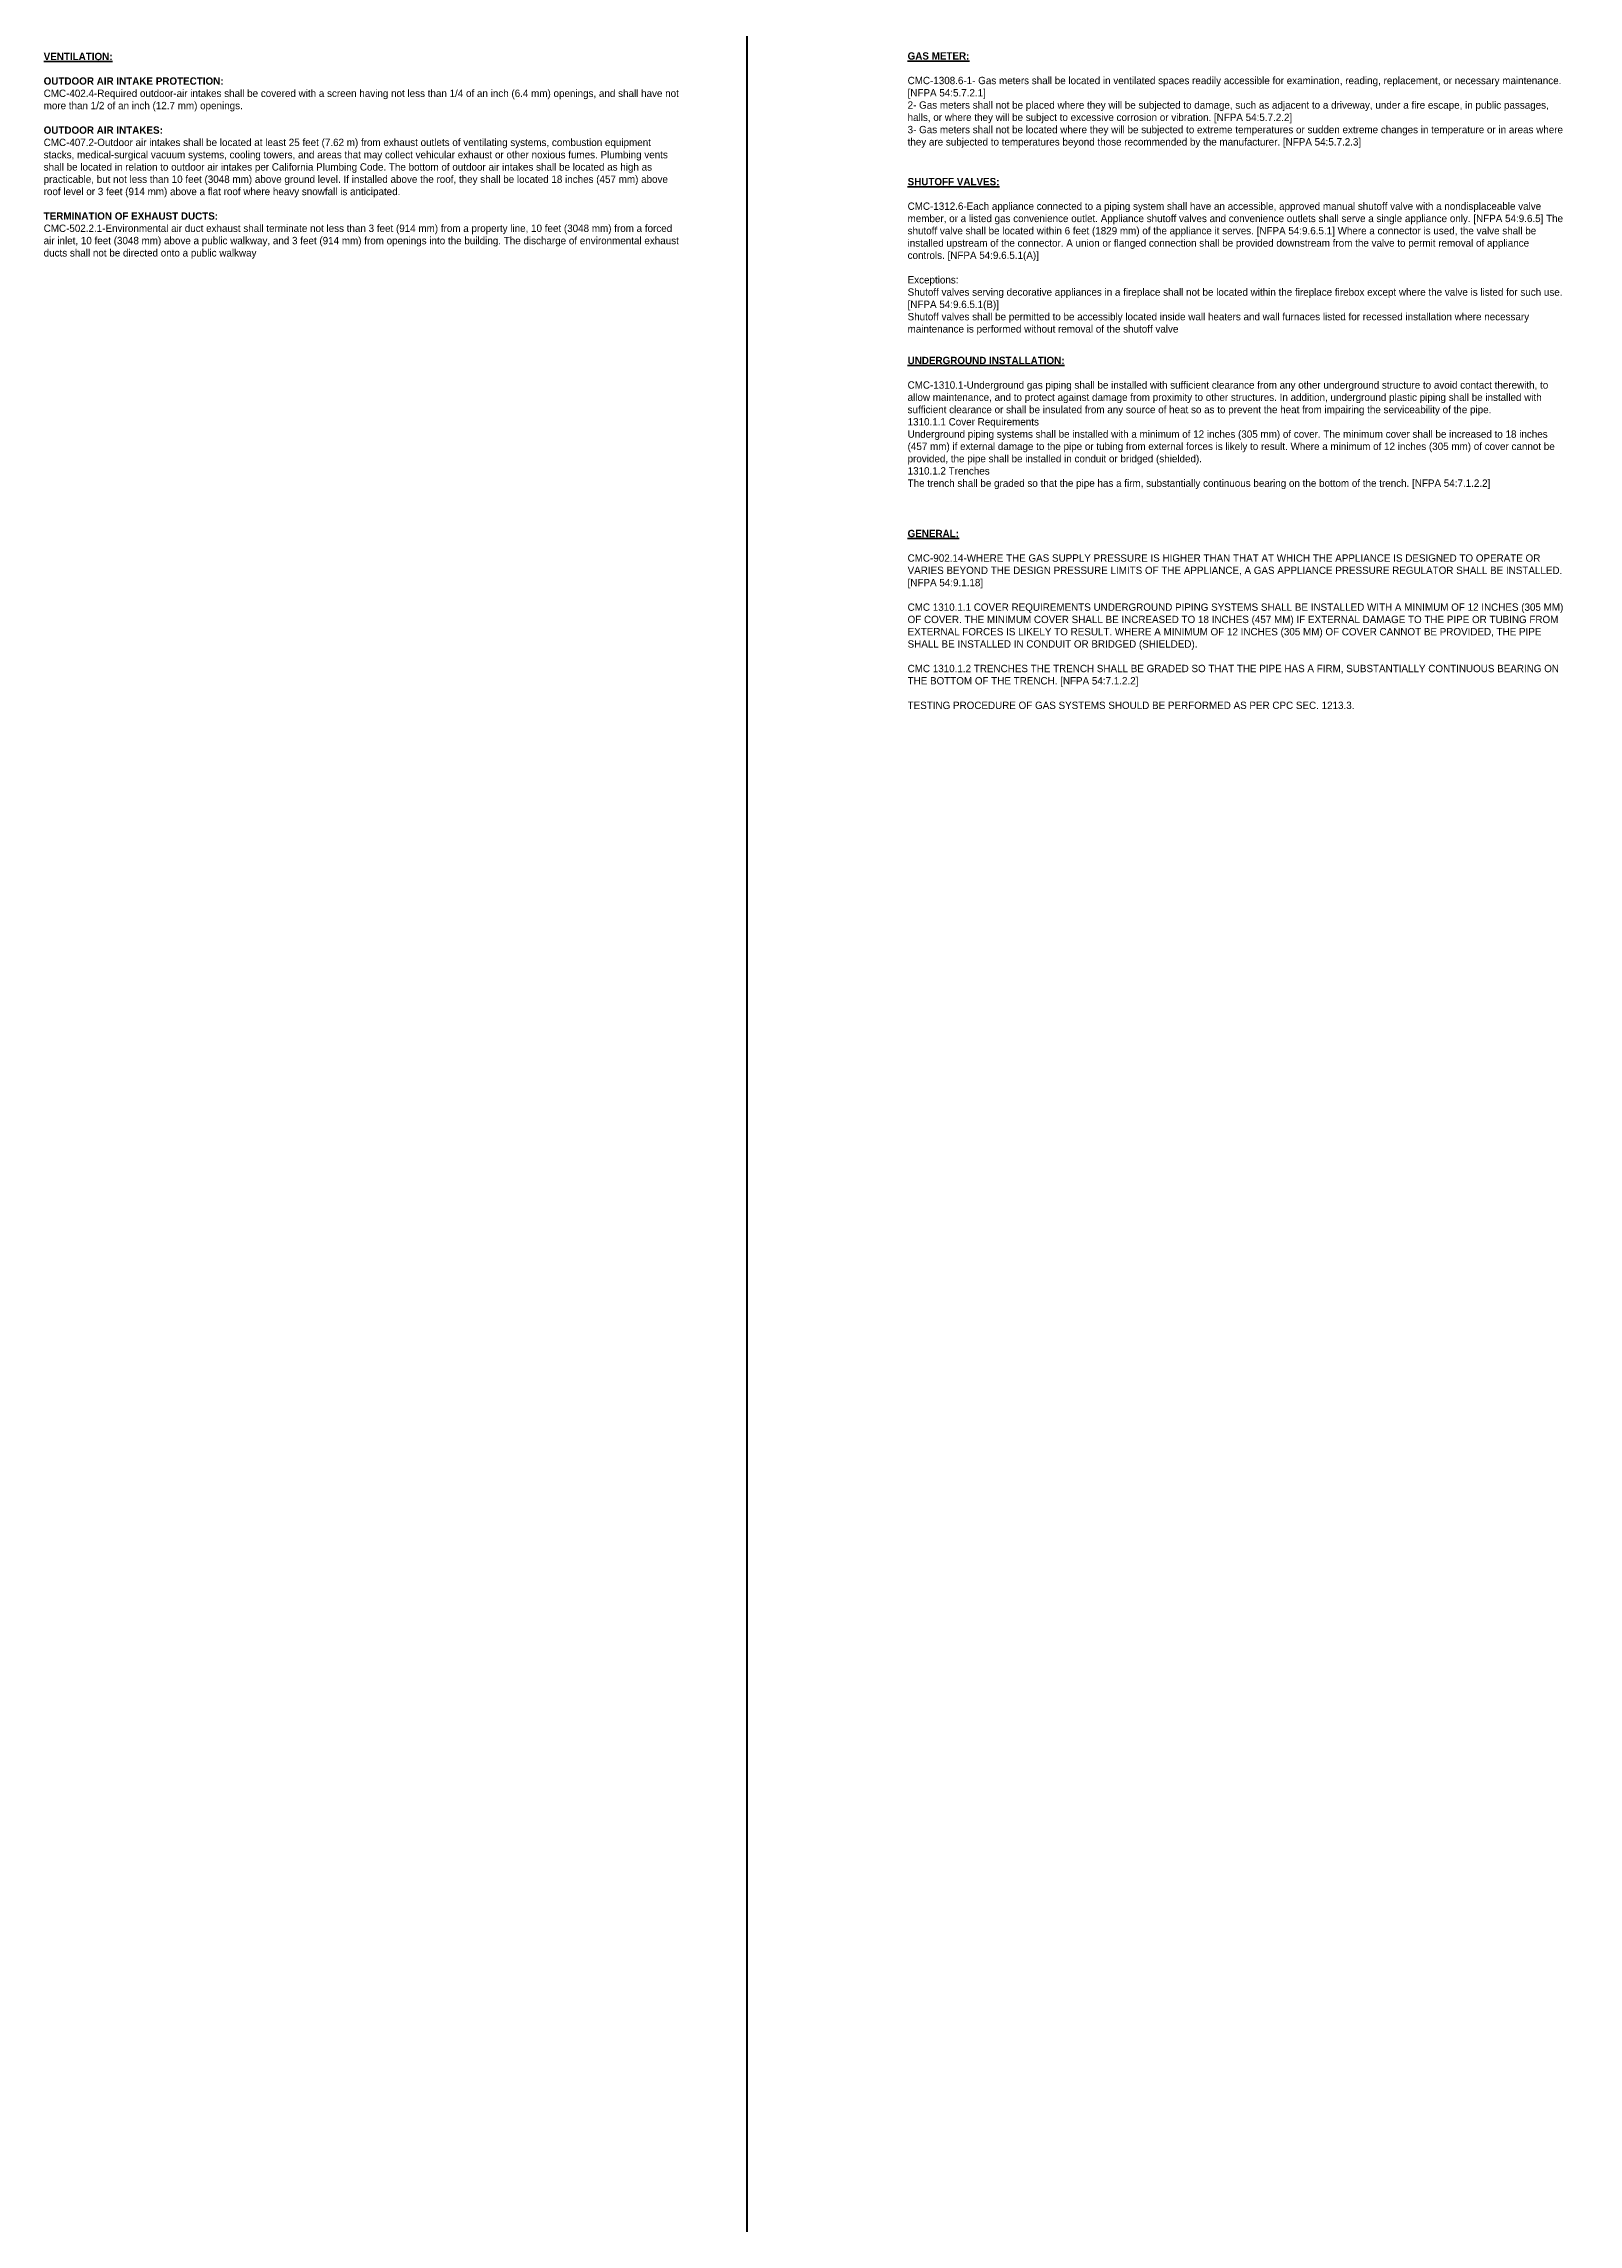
# Model space of a CAD drawing. Header units: inches. Extents: x 2025 to 34930, y -6955 to 4650.
# Drawn here: x 2033 to 3180, y -745 to 884 of the extents above; entities that cross this region are included whole.
import ezdxf

# ---------------------------------------------------------------- set-up
doc = ezdxf.new("R2010")
doc.units = ezdxf.units.IN
doc.header["$MEASUREMENT"] = 0
doc.layers.add('M-HVAC-EXHS-DUCT', color=3, linetype='Continuous', lineweight=50)
doc.layers.add('PDF-TEXT', color=7, linetype='Continuous', lineweight=35)
doc.styles.add('PDF Arial', font='arial.ttf')

msp = doc.modelspace()

# ---------------------------------------------------------------- linework, layer by layer
at = {"layer": 'M-HVAC-EXHS-DUCT'}
msp.add_lwpolyline([(2558.9, 1367.3), (4822.9, 1367.3), (4822.9, -1919.9), (2558.9, -1919.9)], close=True, dxfattribs=at)

# ---------------------------------------------------------------- texts
at = {"layer": 'PDF-TEXT', "color": 6, "char_height": 5.5, "attachment_point": 1, "style": 'PDF Arial'}
for s, insert, width in [('{\\fCentury Gothic|b1|i0|c0|p34;\\L\\C0;VENTILATION: \\fCentury Gothic|b0|i0|c0|p34;\\P\\l\\P\\fCentury Gothic|b1|i0|c0|p34;OUTDOOR AIR INTAKE PROTECTION: \\P\\fCentury Gothic|b0|i0|c0|p34;CMC-402.4-Required outdoor-air intakes shall be covered with a screen having not less than 1/4 of an inch (6.4 mm) openings, and shall have not more than 1/2 of an inch (12.7 mm) openings.\\P\\P\\fCentury Gothic|b1|i0|c0|p34;OUTDOOR AIR INTAKES:\\fCentury Gothic|b0|i0|c0|p34;\\PCMC-407.2-Outdoor air intakes shall be located at least 25 feet (7.62 m) from exhaust outlets of ventilating systems, combustion equipment stacks, medical-surgical vacuum systems, cooling towers, and areas that may collect vehicular exhaust or other noxious fumes. Plumbing vents shall be located in relation to outdoor air intakes per California Plumbing Code. The bottom of outdoor air intakes shall be located as high as practicable, but not less than 10 feet (3048 mm) above ground level. If installed above the roof, they shall be located 18 inches (457 mm) above roof level or 3 feet (914 mm) above a flat roof where heavy snowfall is anticipated.\\P\\P\\fCentury Gothic|b1|i0|c0|p34;TERMINATION OF EXHAUST DUCTS:\\P\\fCentury Gothic|b0|i0|c0|p34;CMC-502.2.1-Environmental air duct exhaust shall terminate not less than 3 feet (914 mm) from a property line, 10 feet (3048 mm) from a forced air inlet, 10 feet (3048 mm) above a public walkway, and 3 feet (914 mm) from openings into the building. The discharge of environmental exhaust ducts shall not be directed onto a public walkway}', (2033.3, 877.5), 473.241), ('{\\fCentury Gothic|b1|i0|c0|p34;\\L\\C0;GAS METER: \\fCentury Gothic|b0|i0|c0|p34;\\P\\l\\PCMC-1308.6-1- Gas meters shall be located in ventilated spaces readily accessible for examination, reading, replacement, or necessary maintenance. [NFPA 54:5.7.2.1]\\P2- Gas meters shall not be placed where they will be subjected to damage, such as adjacent to a driveway, under a fire escape, in public passages, halls, or where they will be subject to excessive corrosion or vibration. [NFPA 54:5.7.2.2]\\P3- Gas meters shall not be located where they will be subjected to extreme temperatures or sudden extreme changes in temperature or in areas where they are subjected to temperatures beyond those recommended by the manufacturer. [NFPA 54:5.7.2.3]}', (2678.9, 877.9), 489.764), ('{\\fCentury Gothic|b1|i0|c0|p34;\\L\\C0;SHUTOFF VALVES: \\fCentury Gothic|b0|i0|c0|p34;\\P\\l\\P\\C1;CMC-1312.6-Each appliance connected to a piping system shall have an accessible, approved manual shutoff valve with a nondisplaceable valve member, or a listed gas convenience outlet. Appliance shutoff valves and convenience outlets shall serve a single appliance only. [NFPA 54:9.6.5] The shutoff valve shall be located within 6 feet (1829 mm) of the appliance it serves. [NFPA 54:9.6.5.1] Where a connector is used, the valve shall be installed upstream of the connector. A union or flanged connection shall be provided downstream from the valve to permit removal of appliance controls. [NFPA 54:9.6.5.1(A)]\\P\\PExceptions:\\PShutoff valves serving decorative appliances in a fireplace shall not be located within the fireplace firebox except where the valve is listed for such use. [NFPA 54:9.6.5.1(B)]\\PShutoff valves shall be permitted to be accessibly located inside wall heaters and wall furnaces listed for recessed installation where necessary maintenance is performed without removal of the shutoff valve}', (2678.9, 784), 489.764), ('{\\fCentury Gothic|b1|i0|c0|p34;\\L\\C0;UNDERGROUND INSTALLATION:\\fCentury Gothic|b0|i0|c0|p34;\\P\\P\\lCMC-1310.1-Underground gas piping shall be installed with sufficient clearance from any other underground structure to avoid contact therewith, to allow maintenance, and to protect against damage from proximity to other structures. In addition, underground plastic piping shall be installed with sufficient clearance or shall be insulated from any source of heat so as to prevent the heat from impairing the serviceability of the pipe.\\P1310.1.1 Cover Requirements\\PUnderground piping systems shall be installed with a minimum of 12 inches (305 mm) of cover. The minimum cover shall be increased to 18 inches (457 mm) if external damage to the pipe or tubing from external forces is likely to result. Where a minimum of 12 inches (305 mm) of cover cannot be provided, the pipe shall be installed in conduit or bridged (shielded). \\P1310.1.2 Trenches\\PThe trench shall be graded so that the pipe has a firm, substantially continuous bearing on the bottom of the trench. [NFPA 54:7.1.2.2]}', (2678.9, 650.4), 489.764), ('{\\fCentury Gothic|b1|i0|c0|p34;\\L\\C0;GENERAL:\\fCentury Gothic|b0|i0|c0|p34;\\P\\P\\lCMC-902.14-WHERE THE GAS SUPPLY PRESSURE IS HIGHER THAN THAT AT WHICH THE APPLIANCE IS DESIGNED TO OPERATE OR VARIES BEYOND THE DESIGN PRESSURE LIMITS OF THE APPLIANCE, A GAS APPLIANCE PRESSURE REGULATOR SHALL BE INSTALLED. [NFPA 54:9.1.18] \\P\\PCMC 1310.1.1 COVER REQUIREMENTS UNDERGROUND PIPING SYSTEMS SHALL BE INSTALLED WITH A MINIMUM OF 12 INCHES (305 MM) OF COVER. THE MINIMUM COVER SHALL BE INCREASED TO 18 INCHES (457 MM) IF EXTERNAL DAMAGE TO THE PIPE OR TUBING FROM EXTERNAL FORCES IS LIKELY TO RESULT. WHERE A MINIMUM OF 12 INCHES (305 MM) OF COVER CANNOT BE PROVIDED, THE PIPE SHALL BE INSTALLED IN CONDUIT OR BRIDGED (SHIELDED).  \\P\\PCMC 1310.1.2 TRENCHES THE TRENCH SHALL BE GRADED SO THAT THE PIPE HAS A FIRM, SUBSTANTIALLY CONTINUOUS BEARING ON THE BOTTOM OF THE TRENCH. [NFPA 54:7.1.2.2] \\P\\PTESTING PROCEDURE OF GAS SYSTEMS SHOULD BE PERFORMED AS PER CPC SEC. 1213.3.}', (2678.9, 521.1), 489.764)]:
    msp.add_mtext(s, dxfattribs=dict(at, insert=insert, width=width))

doc.saveas('drawing.dxf')
